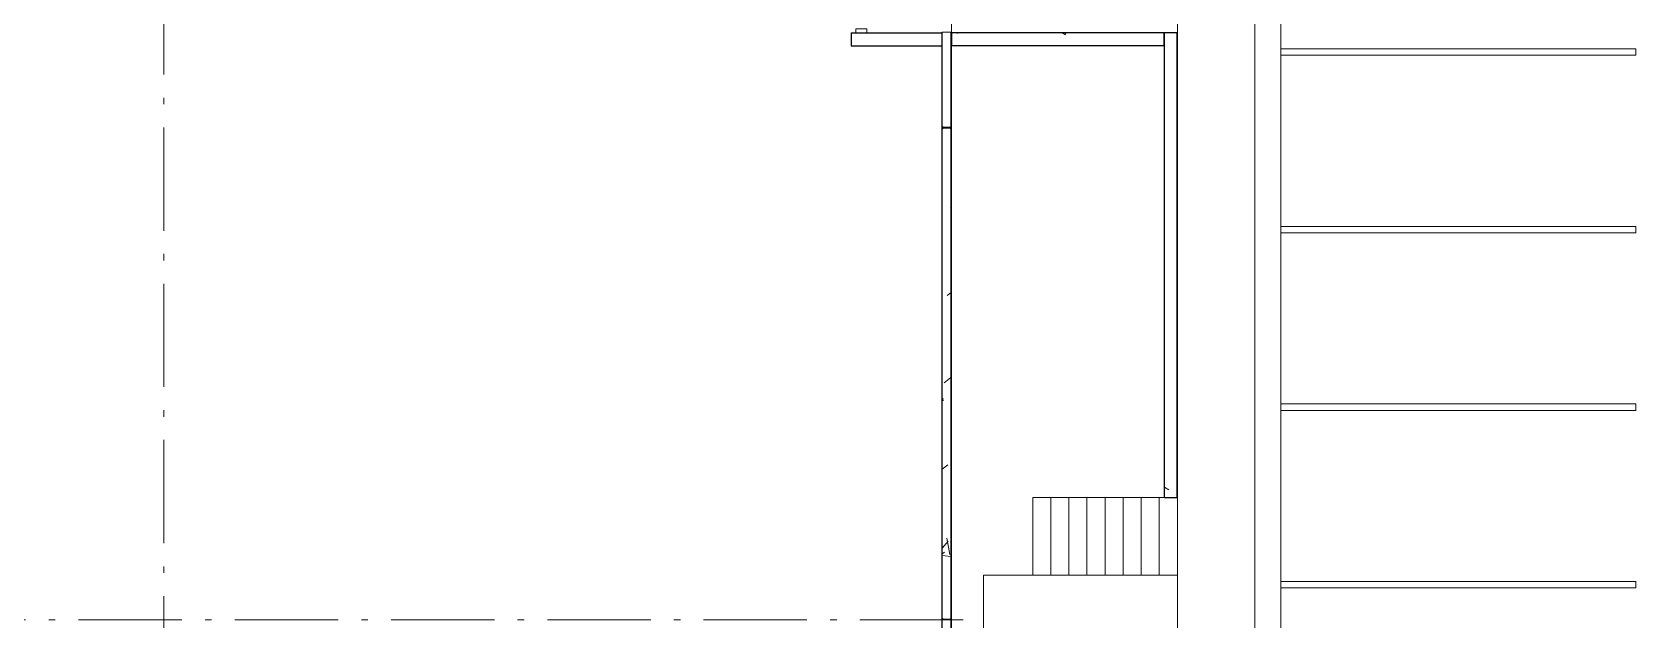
# Model space of a CAD drawing. Header units: metres. Extents: x -55 to 260, y -121 to 64.
# Drawn here: x 180.84 to 205.67, y 0 to 9.1 of the extents above; entities that cross this region are included whole.
import ezdxf

# ---------------------------------------------------------------- set-up
doc = ezdxf.new("R2010")
doc.units = ezdxf.units.M
doc.linetypes.add('01_Grid', pattern=[2.32, 1.6, -0.36, 0, -0.36])
for name, color, linetype, lineweight in [('0-1', 7, 'Continuous', 5), ('03EJES-1', 1, '01_Grid', 5), ('06MUR-1', 253, 'Continuous', 5), ('06MUR-2', 53, 'Continuous', 25), ('06MUREXT-1', 9, 'Continuous', 15), ('13CIVERT-1', 253, 'Continuous', 5), ('26VENT-1', 253, 'Continuous', 5), ('26VENT-3', 213, 'Continuous', 9), ('45ESTAC-1', 253, 'Continuous', 5), ('46BANQ-1', 253, 'Continuous', 5), ('70LINEA-1', 254, 'Continuous', 5), ('70LINEA-2', 1, 'Continuous', 5), ('70LINEA_0_25-1', 9, 'Continuous', 15)]:
    doc.layers.add(name, color=color, linetype=linetype, lineweight=lineweight)
pattern_1 = [(50, (0, 0), (2.914806, -0.25534), [0.3048, -3.353]), (355, (0, 0), (-0.5639, 3.05678), [0.24384, -2.682]), (100.451, (0.243, -0.0213), (2.35075, 2.801895), [0.25904, -2.849]), (46.184, (0, 0.8128), (4.336665, -0.672795), [0.4572, -5.029]), (96.636, (0.3614, 0.7567), (3.798005, 3.95842), [0.38856, -4.274]), (351.184, (0, 0.813), (3.79858, 3.95859), [0.36576, -4.023]), (21, (0.4064, 0.6096), (2.425556, -1.63645), [0.3048, -3.353]), (326, (0.4064, 0.6096), (0.98876, 2.946903), [0.24384, -2.682]), (71.451, (0.6086, 0.4733), (3.414398, 1.310927), [0.25904, -2.849]), (37.5, (0, 0), (0.049559, 1.352701), [0.13411, -2.516, 0.13411, -2.589, -2.692]), (37.5, (0, 0), (0.049559, 1.352701), [-5.373, 0.13411, -2.558]), (7.5, (0, 0), (1.068881, 1.603233), [0.13411, -1.418, 0.13411, -2.455, -1.026]), (7.5, (0, 0), (1.068881, 1.603233), [-4.141, 0.13411, -0.89205]), (327.5, (-0.9063, 0), (2.1693145, -0.091976), [0.13411, -0.88189, 0.13411, -3.036, -4.206]), (327.5, (-0.9063, 0), (2.1693145, -0.091976), [-4.186, 0.13411, -4.072]), (317.5, (-1.313, 0), (2.370307, 0.40642), [0.13411, -1.187, 0.13411, -1.971, -2.987]), (317.5, (-1.313, 0), (2.370307, 0.40642), [-3.426, 0.13411, -2.853])]

# ---------------------------------------------------------------- blocks, each defined once
blk = doc.blocks.new('Rectangular Mullion - 60x167-7050102-A1 _ A700')
at = {"layer": '26VENT-3'}
for p, q in [((0, 0.0835), (-0.06, 0.0835)), ((-0.06, 0.0835), (-0.06, -0.0835)), ((0, -0.0835), (0, 0.0835)), ((-0.06, -0.0835), (0, -0.0835))]:
    blk.add_line(p, q, dxfattribs=at)
blk = doc.blocks.new('Parking Lot - Single - Single-V105-A1 _ A700')
at = {"layer": '70LINEA-1'}
for p, q in [((200.172, 11.541), (200.172, 8.791)), ((205.672, 8.841), (200.172, 8.841)), ((200.172, 8.841), (200.172, 8.741)), ((200.172, 8.741), (200.172, 8.841)), ((200.172, 8.841), (200.172, 8.841)), ((200.172, 8.741), (205.672, 8.741)), ((200.172, 8.741), (200.172, 8.741)), ((205.672, 8.741), (205.672, 8.841))]:
    blk.add_line(p, q, dxfattribs=at)
blk = doc.blocks.new('Parking Lot - Single - Single-V106-A1 _ A700')
at = {"layer": '70LINEA-1'}
for p, q in [((200.172, 0.541), (200.172, -2.209)), ((205.672, -2.159), (200.172, -2.159)), ((200.172, -2.159), (200.172, -2.259)), ((200.172, -2.259), (200.172, -2.159)), ((200.172, -2.159), (200.172, -2.159)), ((205.672, -2.259), (205.672, -2.159)), ((200.172, -2.259), (205.672, -2.259)), ((200.172, -2.259), (200.172, -2.259))]:
    blk.add_line(p, q, dxfattribs=at)
blk = doc.blocks.new('22011_AR_rvt-1-A1 _ A700')
at = {"layer": '06MUR-1'}
h = blk.add_hatch(dxfattribs=at)
h.set_pattern_fill('FP_1', color=256, style=0, pattern_type=2)
h.set_pattern_definition(pattern_1)
h.paths.add_polyline_path([(195.071, 0), (195.071, 9.101), (194.931, 9.101), (194.931, 0)])
h = blk.add_hatch(dxfattribs=at)
h.set_pattern_fill('FP_1', color=256, style=0, pattern_type=2)
h.set_pattern_definition(pattern_1)
h.paths.add_polyline_path([(198.369, 8.89), (198.369, 9.09), (195.073, 9.09), (195.073, 8.89), (195.309, 8.89)])
h = blk.add_hatch(dxfattribs=at)
h.set_pattern_fill('FP_1', color=256, style=0, pattern_type=2)
h.set_pattern_definition(pattern_1)
h.paths.add_polyline_path([(198.369, 9.09), (198.37, 9.091), (195.309, 9.09)])
h = blk.add_hatch(dxfattribs=at)
h.set_pattern_fill('FP_1', color=256, style=0, pattern_type=2)
h.set_pattern_definition(pattern_1)
h.paths.add_polyline_path([(198.39, 1.892), (198.571, 1.892), (198.571, 9.09), (198.371, 9.09), (198.371, 1.892)])
h = blk.add_hatch(dxfattribs=at)
h.set_pattern_fill('FP_1', color=256, style=0, pattern_type=2)
h.set_pattern_definition(pattern_1)
h.paths.add_polyline_path([(194.931, -15.24), (195.071, -15.24), (195.071, 0), (194.931, 0), (194.931, -14.35)])
at = {"layer": '70LINEA-2'}
h = blk.add_hatch(dxfattribs=at)
h.set_pattern_fill('FP_1', color=256, style=0, pattern_type=2)
h.set_pattern_definition(pattern_1)
h.paths.add_polyline_path([(194.947, 0.006), (195.056, 0.006), (195.071, 0.022), (195.071, 7.598), (195.056, 7.614), (194.947, 7.614), (194.931, 7.598), (194.931, 0.022)])
at = {"layer": '06MUR-2'}
for p, q in [((193.523, 9.09), (193.523, 8.89)), ((193.523, 9.09), (194.929, 9.09)), ((194.929, 8.89), (194.929, 9.09)), ((194.931, 0), (194.931, 9.101)), ((195.071, 0), (195.071, 9.101)), ((195.073, 9.09), (195.073, 8.89)), ((198.369, 9.09), (195.073, 9.09)), ((198.369, 8.89), (198.369, 9.09)), ((198.371, 9.091), (198.37, 9.091)), ((198.37, 9.091), (198.37, 9.09)), ((198.371, 9.09), (198.37, 9.09)), ((198.371, 9.09), (198.371, 9.091)), ((198.371, 1.892), (198.371, 9.09)), ((198.571, 9.09), (198.371, 9.09)), ((198.571, 1.892), (198.571, 9.09)), ((193.522, 8.89), (193.522, 8.889)), ((193.522, 8.89), (193.523, 8.89)), ((193.522, 8.889), (193.523, 8.889)), ((193.523, 8.89), (193.523, 8.889)), ((193.523, 8.89), (194.929, 8.89)), ((194.929, 8.889), (194.929, 8.89)), ((194.929, 8.89), (194.93, 8.89)), ((194.929, 8.889), (194.93, 8.889)), ((194.93, 8.889), (194.93, 8.89)), ((195.073, 8.89), (195.072, 8.89)), ((195.072, 8.89), (195.072, 8.889)), ((195.072, 8.889), (195.073, 8.889)), ((198.369, 8.89), (195.073, 8.89)), ((195.073, 8.89), (195.073, 8.889)), ((198.37, 8.89), (198.369, 8.89)), ((198.369, 8.889), (198.369, 8.89)), ((198.369, 8.889), (198.37, 8.889)), ((198.37, 8.889), (198.37, 8.89)), ((198.37, 1.892), (198.371, 1.892)), ((198.37, 1.892), (198.37, 1.891)), ((198.37, 1.891), (198.371, 1.891)), ((198.371, 1.891), (198.371, 1.892)), ((198.371, 1.892), (198.571, 1.892)), ((194.931, -15.24), (194.931, 0)), ((195.071, -15.24), (195.071, 0))]:
    blk.add_line(p, q, dxfattribs=at)
at = {"layer": '06MUREXT-1'}
for p, q in [((194.93, 9.091), (193.522, 9.091)), ((193.522, 9.091), (193.522, 9.09)), ((193.522, 9.09), (193.522, 8.89)), ((194.93, 9.101), (194.93, 0)), ((195.072, 9.101), (194.93, 9.101)), ((194.93, 9.09), (194.93, 9.091)), ((194.93, 8.89), (194.93, 9.09)), ((195.072, 0), (195.072, 9.101)), ((198.37, 9.091), (195.072, 9.091)), ((195.072, 9.091), (195.072, 9.09)), ((195.072, 9.09), (195.072, 8.89)), ((198.37, 9.09), (198.37, 9.091)), ((198.37, 9.091), (198.37, 1.891)), ((198.371, 9.091), (198.37, 9.091)), ((198.37, 8.89), (198.37, 9.09)), ((198.571, 9.091), (198.371, 9.091)), ((198.572, 9.091), (198.571, 9.091)), ((198.572, 1.891), (198.572, 9.091)), ((193.522, 8.89), (193.522, 8.889)), ((193.522, 8.889), (194.93, 8.889)), ((194.93, 8.889), (194.93, 8.89)), ((195.072, 8.89), (195.072, 8.889)), ((195.072, 8.889), (198.37, 8.889)), ((198.37, 8.889), (198.37, 8.89)), ((198.37, 1.891), (198.371, 1.891)), ((198.371, 1.891), (198.571, 1.891)), ((198.571, 1.891), (198.572, 1.891)), ((194.93, 0), (194.93, -15.24)), ((195.072, -15.24), (195.072, 0))]:
    blk.add_line(p, q, dxfattribs=at)
at = {"layer": '13CIVERT-1'}
for p, q in [((196.332, 0.691), (196.332, 1.891)), ((196.612, 0.691), (196.612, 1.891)), ((196.612, 0.691), (196.612, 1.891)), ((196.892, 0.691), (196.892, 1.891)), ((196.892, 0.691), (196.892, 1.891)), ((197.172, 0.691), (197.172, 1.891)), ((197.172, 0.691), (197.172, 1.891)), ((197.452, 0.691), (197.452, 1.891)), ((197.452, 0.691), (197.452, 1.891)), ((197.732, 0.691), (197.732, 1.891)), ((197.732, 0.691), (197.732, 1.891)), ((198.012, 0.691), (198.012, 1.891)), ((198.012, 0.691), (198.012, 1.891)), ((198.292, 0.691), (198.292, 1.891)), ((198.292, 0.691), (198.292, 1.891)), ((198.572, 0.691), (198.572, 1.891)), ((198.572, 0.691), (198.572, 1.891)), ((196.612, 0.691), (196.332, 0.691)), ((196.892, 0.691), (196.612, 0.691)), ((197.172, 0.691), (196.892, 0.691)), ((197.452, 0.691), (197.172, 0.691)), ((197.732, 0.691), (197.452, 0.691)), ((198.012, 0.691), (197.732, 0.691)), ((198.292, 0.691), (198.012, 0.691)), ((198.572, 0.691), (198.292, 0.691))]:
    blk.add_line(p, q, dxfattribs=at)
at = {"layer": '46BANQ-1'}
for p, q in [((198.572, 18.74), (198.572, 9.091)), ((196.332, 0.691), (196.332, 1.891)), ((196.332, 1.891), (198.37, 1.891)), ((195.572, -21.221), (195.572, 0.691)), ((195.572, -21.221), (195.572, 0.691)), ((195.572, 0.691), (196.332, 0.691)), ((198.572, 0.691), (198.572, -21.221))]:
    blk.add_line(p, q, dxfattribs=at)
at = {"layer": '70LINEA-1'}
for p, q in [((198.572, 9.091), (198.572, 15.641)), ((199.772, 15.641), (199.772, -41.41)), ((200.172, 0.34), (200.172, 10.34)), ((198.572, -21.373), (198.572, 0.691)), ((200.172, -9.66), (200.172, 0.34))]:
    blk.add_line(p, q, dxfattribs=at)
at = {"layer": '70LINEA_0_25-1'}
for p, q in [((194.931, 9.101), (194.93, 9.101)), ((194.93, 9.101), (194.93, 7.642)), ((195.071, 9.101), (194.931, 9.101)), ((194.931, 9.101), (194.931, 7.642)), ((194.931, 7.642), (194.931, 9.101)), ((195.071, 7.642), (195.071, 9.101)), ((195.072, 9.101), (195.071, 9.101)), ((195.071, 9.101), (195.071, 7.642)), ((195.072, 7.642), (195.072, 9.101)), ((194.93, 7.642), (194.931, 7.642)), ((194.931, 7.598), (194.93, 7.598)), ((194.93, 7.598), (194.93, 0.022)), ((194.931, 7.642), (194.947, 7.626)), ((194.947, 7.614), (194.931, 7.598)), ((194.931, 7.598), (194.931, 0.022)), ((194.931, 0.022), (194.931, 7.598)), ((194.947, 7.626), (195.056, 7.626)), ((195.056, 7.614), (194.947, 7.614)), ((195.056, 7.626), (195.071, 7.642)), ((195.071, 7.598), (195.056, 7.614)), ((195.071, 7.642), (195.072, 7.642)), ((195.071, 0.022), (195.071, 7.598)), ((195.072, 7.598), (195.071, 7.598)), ((195.071, 7.598), (195.071, 0.022)), ((195.072, 0.022), (195.072, 7.598)), ((194.93, 0.022), (194.931, 0.022)), ((194.931, 0.022), (194.947, 0.006)), ((194.947, 0.006), (195.056, 0.006)), ((195.056, 0.006), (195.071, 0.022)), ((195.071, 0.022), (195.072, 0.022))]:
    blk.add_line(p, q, dxfattribs=at)
at = {"layer": '26VENT-1', "rotation": 270.0000000000001}
blk.add_blockref('Rectangular Mullion - 60x167-7050102-A1 _ A700', (193.678, 9.091), dxfattribs=at)
at = {"layer": '45ESTAC-1'}
for name, p in [('Parking Lot - Single - Single-V105-A1 _ A700', (0, 0)), ('Parking Lot - Single - Single-V105-A1 _ A700', (0, -2.75)), ('Parking Lot - Single - Single-V105-A1 _ A700', (0, -5.5)), ('Parking Lot - Single - Single-V105-A1 _ A700', (0, -8.25)), ('Parking Lot - Single - Single-V106-A1 _ A700', (0, 0))]:
    blk.add_blockref(name, p, dxfattribs=at)
blk = doc.blocks.new('22011_AR_rvt-2-A1 _ A700')
at = {"layer": '06MUR-1'}
h = blk.add_hatch(dxfattribs=at)
h.set_pattern_fill('FP_1', color=256, style=0, pattern_type=2)
h.set_pattern_definition(pattern_1)
h.paths.add_polyline_path([(195.071, 0), (195.071, 9.101), (194.931, 9.101), (194.931, 0)])
h = blk.add_hatch(dxfattribs=at)
h.set_pattern_fill('FP_1', color=256, style=0, pattern_type=2)
h.set_pattern_definition(pattern_1)
h.paths.add_polyline_path([(195.072, 8.89), (195.073, 8.89), (195.072, 9.09)])
h.paths.add_polyline_path([(198.369, 9.09), (198.37, 9.091), (195.309, 9.09)])
h = blk.add_hatch(dxfattribs=at)
h.set_pattern_fill('FP_1', color=256, style=0, pattern_type=2)
h.set_pattern_definition(pattern_1)
h.paths.add_polyline_path([(198.369, 8.89), (198.369, 9.09), (195.073, 9.09), (195.073, 8.89), (195.309, 8.89)])
h = blk.add_hatch(dxfattribs=at)
h.set_pattern_fill('FP_1', color=256, style=0, pattern_type=2)
h.set_pattern_definition(pattern_1)
h.paths.add_polyline_path([(198.39, 1.892), (198.571, 1.892), (198.571, 9.09), (198.371, 9.09), (198.371, 1.892)])
h = blk.add_hatch(dxfattribs=at)
h.set_pattern_fill('FP_1', color=256, style=0, pattern_type=2)
h.set_pattern_definition(pattern_1)
h.paths.add_polyline_path([(194.931, -15.24), (195.071, -15.24), (195.071, 0), (194.931, 0), (194.931, -14.35)])
at = {"layer": '70LINEA-2'}
h = blk.add_hatch(dxfattribs=at)
h.set_pattern_fill('FP_1', color=256, style=0, pattern_type=2)
h.set_pattern_definition(pattern_1)
h.paths.add_polyline_path([(194.947, 0.006), (195.056, 0.006), (195.071, 0.022), (195.071, 7.598), (195.056, 7.614), (194.947, 7.614), (194.931, 7.598), (194.931, 0.022)])
at = {"layer": '06MUR-2'}
for p, q in [((193.523, 9.09), (193.523, 8.89)), ((193.523, 9.09), (194.929, 9.09)), ((194.929, 8.89), (194.929, 9.09)), ((194.931, 0), (194.931, 9.101)), ((195.071, 0), (195.071, 9.101)), ((195.073, 9.09), (195.073, 8.89)), ((198.369, 9.09), (195.073, 9.09)), ((198.369, 8.89), (198.369, 9.09)), ((198.371, 9.091), (198.37, 9.091)), ((198.37, 9.091), (198.37, 9.09)), ((198.371, 9.09), (198.37, 9.09)), ((198.371, 9.09), (198.371, 9.091)), ((198.371, 1.892), (198.371, 9.09)), ((198.571, 9.09), (198.371, 9.09)), ((198.571, 1.892), (198.571, 9.09)), ((193.522, 8.89), (193.522, 8.889)), ((193.522, 8.89), (193.523, 8.89)), ((193.522, 8.889), (193.523, 8.889)), ((193.523, 8.89), (193.523, 8.889)), ((193.523, 8.89), (194.929, 8.89)), ((194.929, 8.889), (194.929, 8.89)), ((194.929, 8.89), (194.93, 8.89)), ((194.929, 8.889), (194.93, 8.889)), ((194.93, 8.889), (194.93, 8.89)), ((195.073, 8.89), (195.072, 8.89)), ((195.072, 8.89), (195.072, 8.889)), ((195.072, 8.889), (195.073, 8.889)), ((198.369, 8.89), (195.073, 8.89)), ((195.073, 8.89), (195.073, 8.889)), ((198.37, 8.89), (198.369, 8.89)), ((198.369, 8.889), (198.369, 8.89)), ((198.369, 8.889), (198.37, 8.889)), ((198.37, 8.889), (198.37, 8.89)), ((198.37, 1.892), (198.371, 1.892)), ((198.37, 1.892), (198.37, 1.891)), ((198.37, 1.891), (198.371, 1.891)), ((198.371, 1.891), (198.371, 1.892)), ((198.371, 1.892), (198.571, 1.892)), ((194.931, -15.24), (194.931, 0)), ((195.071, -15.24), (195.071, 0))]:
    blk.add_line(p, q, dxfattribs=at)
at = {"layer": '06MUREXT-1'}
for p, q in [((194.93, 9.091), (193.522, 9.091)), ((193.522, 9.091), (193.522, 9.09)), ((193.522, 9.09), (193.522, 8.89)), ((194.93, 9.101), (194.93, 0)), ((195.072, 9.101), (194.93, 9.101)), ((194.93, 9.09), (194.93, 9.091)), ((194.93, 8.89), (194.93, 9.09)), ((195.072, 0), (195.072, 9.101)), ((198.37, 9.091), (195.072, 9.091)), ((195.072, 9.091), (195.072, 9.09)), ((195.072, 9.09), (195.072, 8.89)), ((198.37, 9.09), (198.37, 9.091)), ((198.37, 9.091), (198.37, 1.891)), ((198.371, 9.091), (198.37, 9.091)), ((198.37, 8.89), (198.37, 9.09)), ((198.571, 9.091), (198.371, 9.091)), ((198.572, 9.091), (198.571, 9.091)), ((198.572, 1.891), (198.572, 9.091)), ((193.522, 8.89), (193.522, 8.889)), ((193.522, 8.889), (194.93, 8.889)), ((194.93, 8.889), (194.93, 8.89)), ((195.072, 8.89), (195.072, 8.889)), ((195.072, 8.889), (198.37, 8.889)), ((198.37, 8.889), (198.37, 8.89)), ((198.37, 1.891), (198.371, 1.891)), ((198.371, 1.891), (198.571, 1.891)), ((198.571, 1.891), (198.572, 1.891)), ((194.93, 0), (194.93, -15.24)), ((195.072, -15.24), (195.072, 0))]:
    blk.add_line(p, q, dxfattribs=at)
at = {"layer": '13CIVERT-1'}
for p, q in [((196.332, 0.691), (196.332, 1.891)), ((196.612, 0.691), (196.612, 1.891)), ((196.612, 0.691), (196.612, 1.891)), ((196.892, 0.691), (196.892, 1.891)), ((196.892, 0.691), (196.892, 1.891)), ((197.172, 0.691), (197.172, 1.891)), ((197.172, 0.691), (197.172, 1.891)), ((197.452, 0.691), (197.452, 1.891)), ((197.452, 0.691), (197.452, 1.891)), ((197.732, 0.691), (197.732, 1.891)), ((197.732, 0.691), (197.732, 1.891)), ((198.012, 0.691), (198.012, 1.891)), ((198.012, 0.691), (198.012, 1.891)), ((198.292, 0.691), (198.292, 1.891)), ((198.292, 0.691), (198.292, 1.891)), ((198.572, 0.691), (198.572, 1.891)), ((198.572, 0.691), (198.572, 1.891)), ((196.612, 0.691), (196.332, 0.691)), ((196.892, 0.691), (196.612, 0.691)), ((197.172, 0.691), (196.892, 0.691)), ((197.452, 0.691), (197.172, 0.691)), ((197.732, 0.691), (197.452, 0.691)), ((198.012, 0.691), (197.732, 0.691)), ((198.292, 0.691), (198.012, 0.691)), ((198.572, 0.691), (198.292, 0.691))]:
    blk.add_line(p, q, dxfattribs=at)
at = {"layer": '46BANQ-1'}
for p, q in [((198.572, 18.74), (198.572, 9.091)), ((196.332, 0.691), (196.332, 1.891)), ((196.332, 1.891), (198.37, 1.891)), ((195.572, -21.221), (195.572, 0.691)), ((195.572, -21.221), (195.572, 0.691)), ((195.572, 0.691), (196.332, 0.691)), ((198.572, 0.691), (198.572, -21.221))]:
    blk.add_line(p, q, dxfattribs=at)
at = {"layer": '70LINEA-1'}
for p, q in [((198.572, 9.091), (198.572, 15.641)), ((199.772, 15.641), (199.772, -41.41)), ((200.172, 0.34), (200.172, 10.34)), ((198.572, -21.373), (198.572, 0.691)), ((200.172, -9.66), (200.172, 0.34))]:
    blk.add_line(p, q, dxfattribs=at)
at = {"layer": '70LINEA_0_25-1'}
for p, q in [((194.931, 9.101), (194.93, 9.101)), ((194.93, 9.101), (194.93, 7.642)), ((195.071, 9.101), (194.931, 9.101)), ((194.931, 9.101), (194.931, 7.642)), ((194.931, 7.642), (194.931, 9.101)), ((195.071, 7.642), (195.071, 9.101)), ((195.072, 9.101), (195.071, 9.101)), ((195.071, 9.101), (195.071, 7.642)), ((195.072, 7.642), (195.072, 9.101)), ((194.93, 7.642), (194.931, 7.642)), ((194.931, 7.598), (194.93, 7.598)), ((194.93, 7.598), (194.93, 0.022)), ((194.931, 7.642), (194.947, 7.626)), ((194.947, 7.614), (194.931, 7.598)), ((194.931, 7.598), (194.931, 0.022)), ((194.931, 0.022), (194.931, 7.598)), ((194.947, 7.626), (195.056, 7.626)), ((195.056, 7.614), (194.947, 7.614)), ((195.056, 7.626), (195.071, 7.642)), ((195.071, 7.598), (195.056, 7.614)), ((195.071, 7.642), (195.072, 7.642)), ((195.071, 0.022), (195.071, 7.598)), ((195.072, 7.598), (195.071, 7.598)), ((195.071, 7.598), (195.071, 0.022)), ((195.072, 0.022), (195.072, 7.598)), ((194.93, 0.022), (194.931, 0.022)), ((194.931, 0.022), (194.947, 0.006)), ((194.947, 0.006), (195.056, 0.006)), ((195.056, 0.006), (195.071, 0.022)), ((195.071, 0.022), (195.072, 0.022))]:
    blk.add_line(p, q, dxfattribs=at)
at = {"layer": '26VENT-1', "rotation": 270.0000000000001}
blk.add_blockref('Rectangular Mullion - 60x167-7050102-A1 _ A700', (193.678, 9.091), dxfattribs=at)
at = {"layer": '45ESTAC-1'}
for name, p in [('Parking Lot - Single - Single-V105-A1 _ A700', (0, 0)), ('Parking Lot - Single - Single-V105-A1 _ A700', (0, -2.75)), ('Parking Lot - Single - Single-V105-A1 _ A700', (0, -5.5)), ('Parking Lot - Single - Single-V105-A1 _ A700', (0, -8.25)), ('Parking Lot - Single - Single-V106-A1 _ A700', (0, 0))]:
    blk.add_blockref(name, p, dxfattribs=at)

msp = doc.modelspace()

# ---------------------------------------------------------------- linework, layer by layer
at = {"layer": '03EJES-1'}
for p, q in [((182.88, -117.3961), (182.88, 60.3168)), ((195.072, -117.3961), (195.072, 60.3168)), ((195.2564, -0.001), (-51.4051, -0.001))]:
    msp.add_line(p, q, dxfattribs=at)

# ---------------------------------------------------------------- block references
at = {"layer": '0-1'}
for name in ['22011_AR_rvt-2-A1 _ A700', '22011_AR_rvt-1-A1 _ A700']:
    msp.add_blockref(name, (0, 0), dxfattribs=at)

doc.saveas('drawing.dxf')
